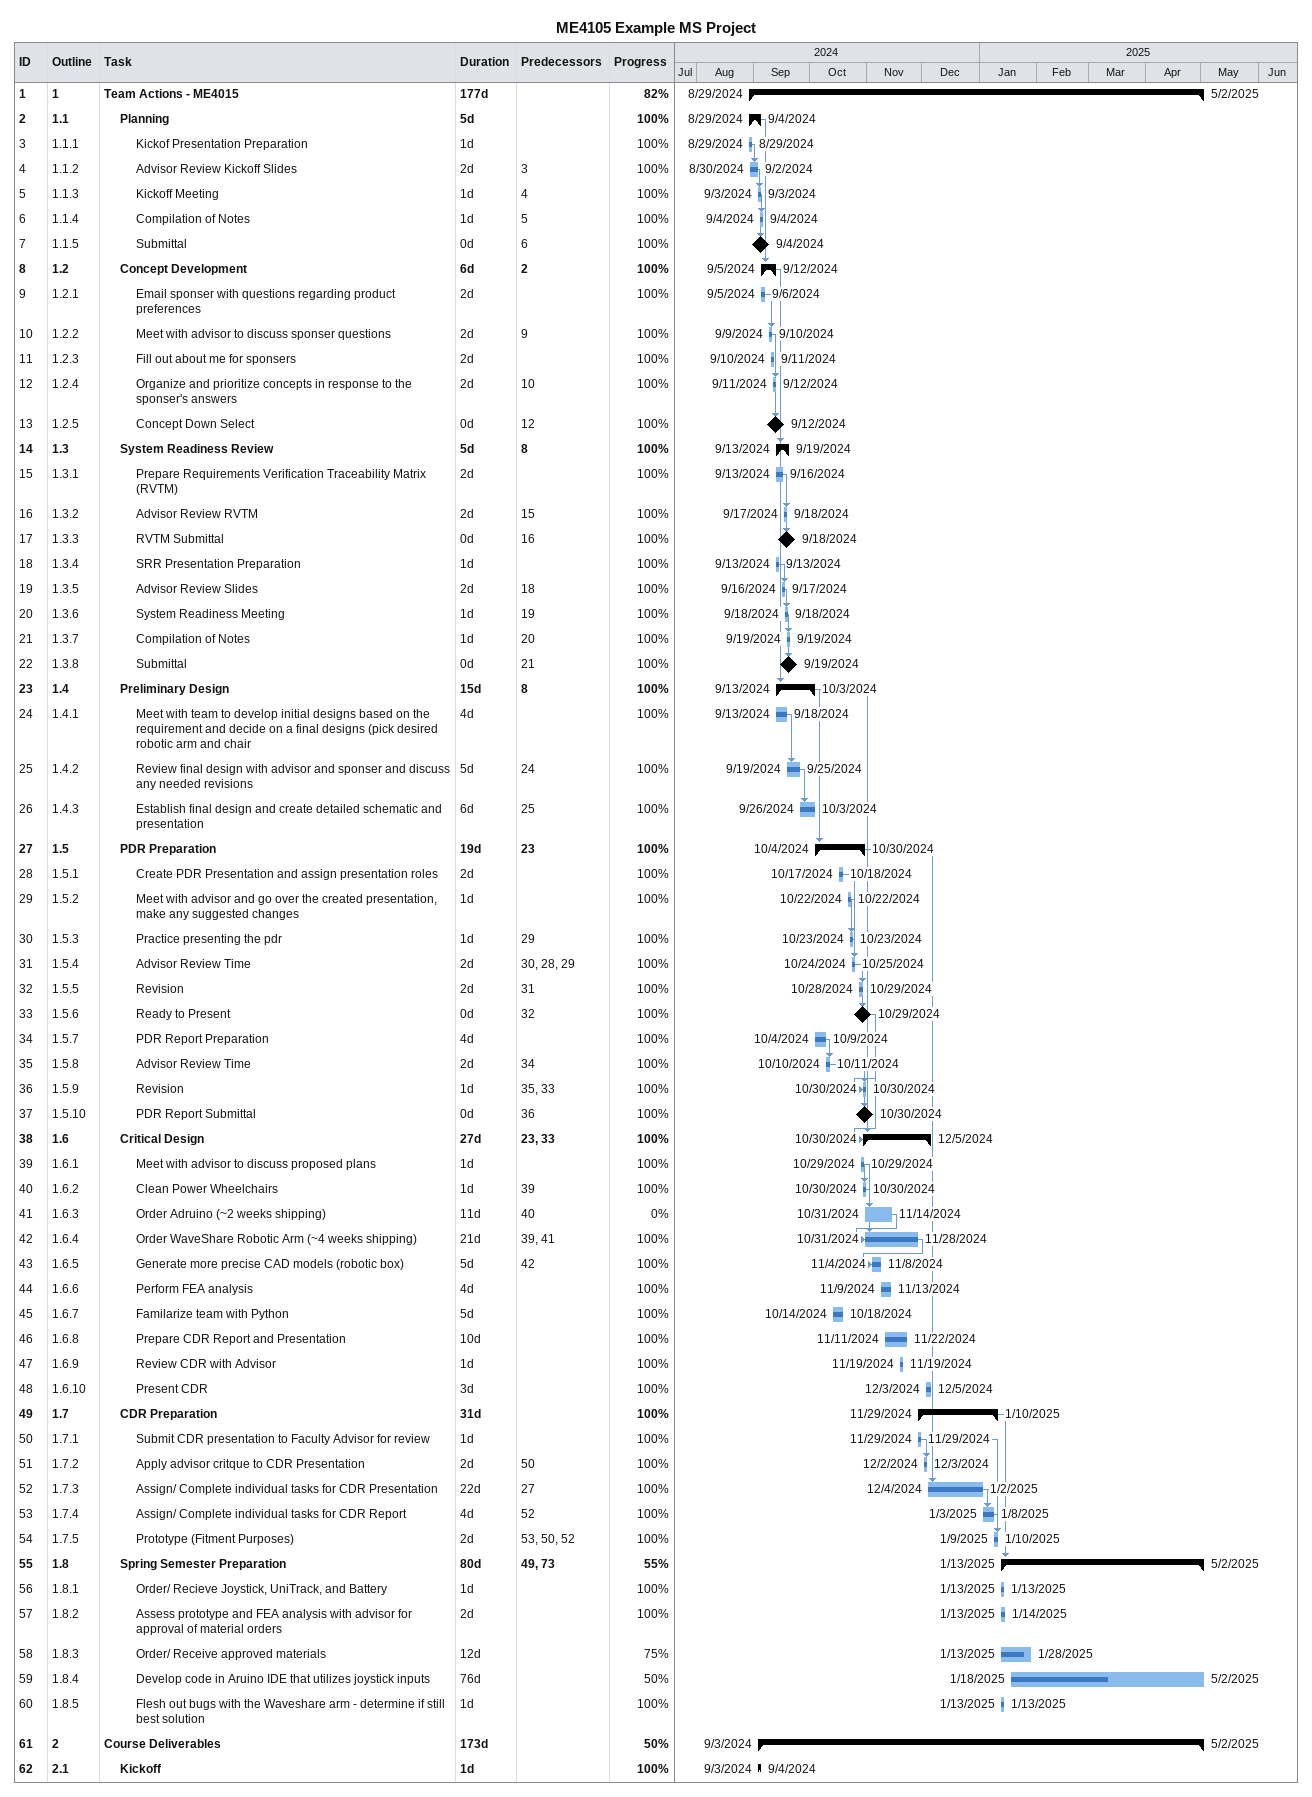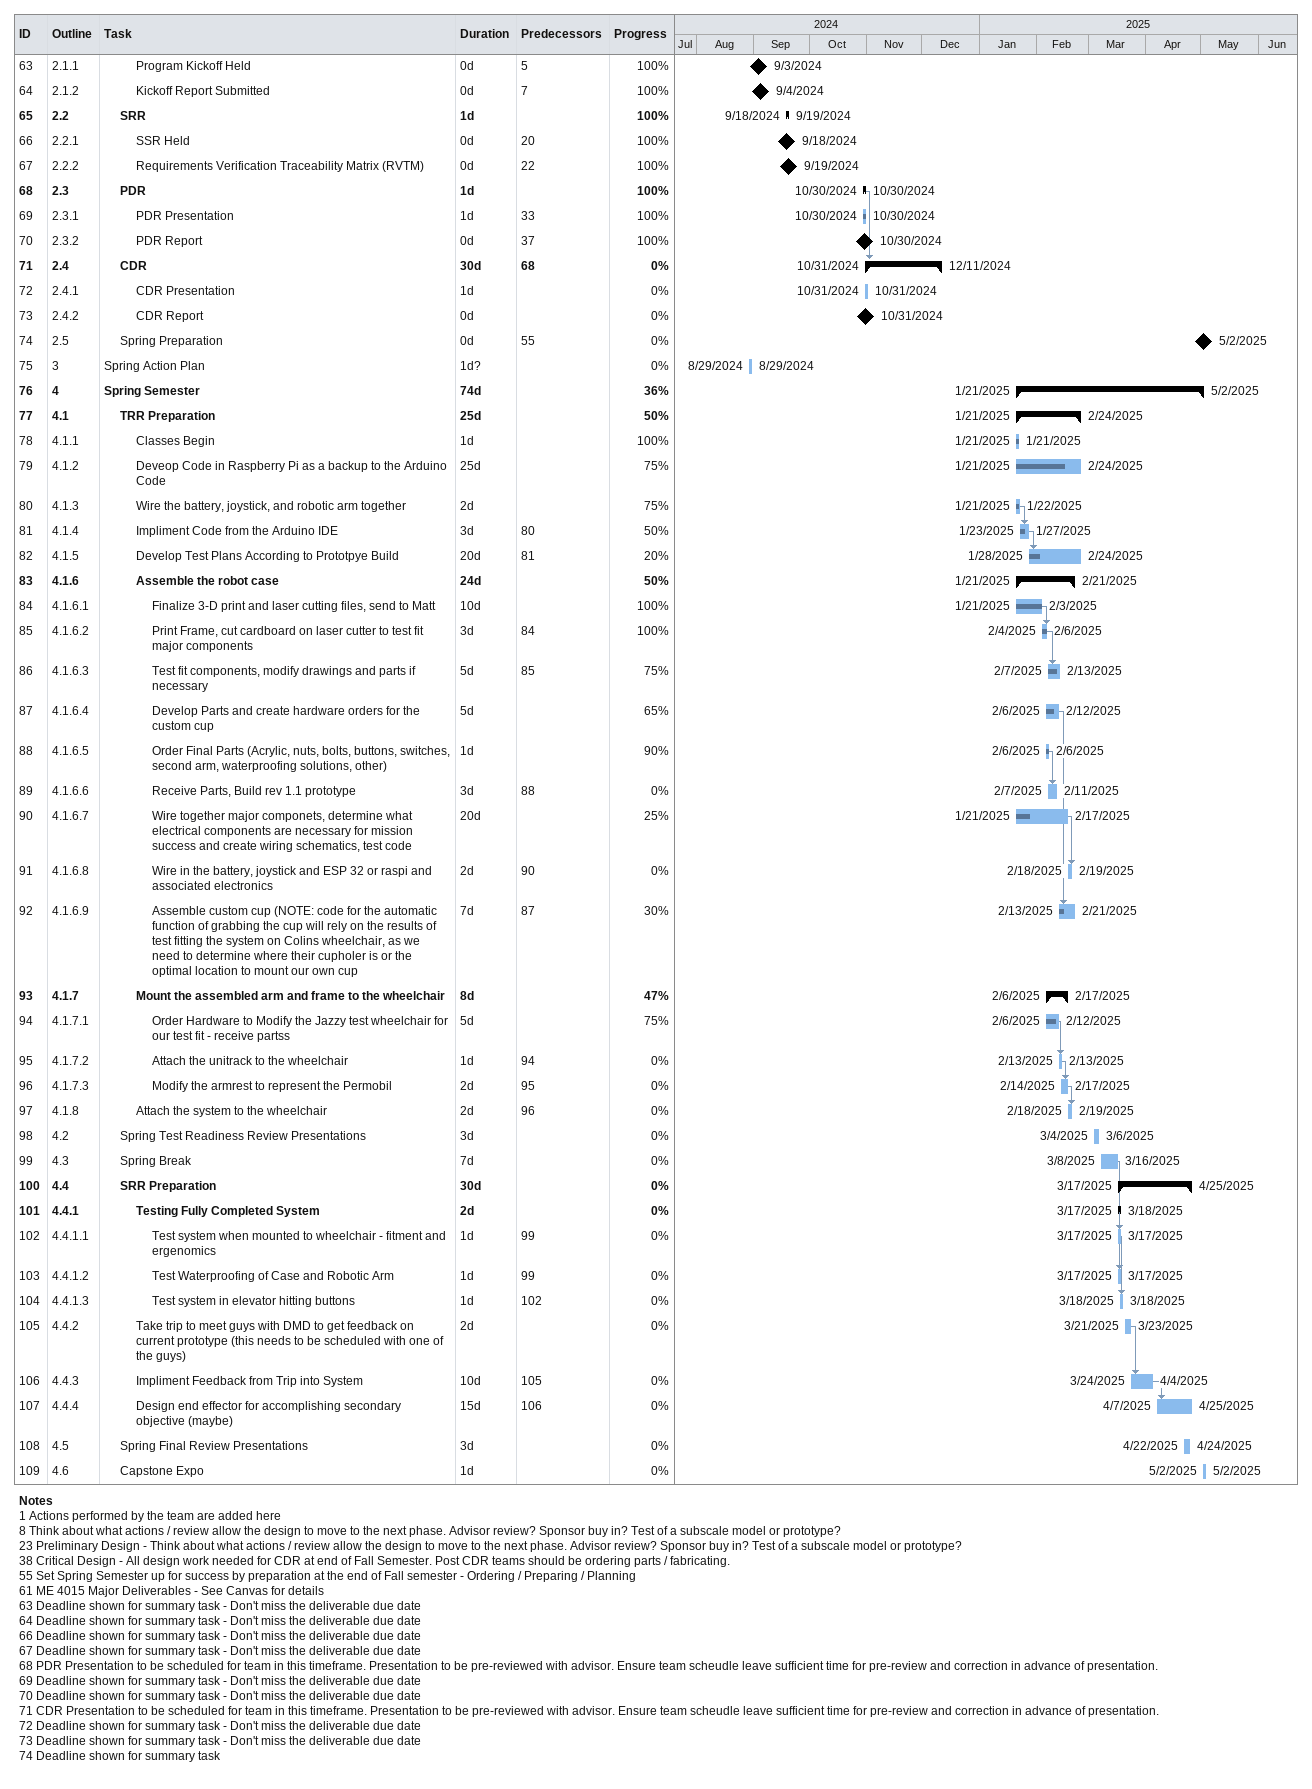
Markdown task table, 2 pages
ME4105 Example MS Project

| ID | WBS | Task | Duration | Start | Finish | Predecessors | % complete |
|---|---|---|---|---|---|---|---|
| 1 | 1 | **Team Actions - ME4015** | 177d | 2024-08-29 | 2025-05-02 |  | 82 |
| 2 | 1.1 | **Planning** | 5d | 2024-08-29 | 2024-09-04 |  | 100 |
| 3 | 1.1.1 | Kickof Presentation Preparation | 1d | 2024-08-29 | 2024-08-29 |  | 100 |
| 4 | 1.1.2 | Advisor Review Kickoff Slides | 2d | 2024-08-30 | 2024-09-02 | 3 | 100 |
| 5 | 1.1.3 | Kickoff Meeting | 1d | 2024-09-03 | 2024-09-03 | 4 | 100 |
| 6 | 1.1.4 | Compilation of Notes | 1d | 2024-09-04 | 2024-09-04 | 5 | 100 |
| 7 | 1.1.5 | Submittal | 0d | 2024-09-04 | 2024-09-04 | 6 | 100 |
| 8 | 1.2 | **Concept Development** | 6d | 2024-09-05 | 2024-09-12 | 2 | 100 |
| 9 | 1.2.1 | Email sponser with questions regarding product preferences | 2d | 2024-09-05 | 2024-09-06 |  | 100 |
| 10 | 1.2.2 | Meet with advisor to discuss sponser questions | 2d | 2024-09-09 | 2024-09-10 | 9 | 100 |
| 11 | 1.2.3 | Fill out about me for sponsers | 2d | 2024-09-10 | 2024-09-11 |  | 100 |
| 12 | 1.2.4 | Organize and prioritize concepts in response to the sponser's answers | 2d | 2024-09-11 | 2024-09-12 | 10 | 100 |
| 13 | 1.2.5 | Concept Down Select | 0d | 2024-09-12 | 2024-09-12 | 12 | 100 |
| 14 | 1.3 | **System Readiness Review** | 5d | 2024-09-13 | 2024-09-19 | 8 | 100 |
| 15 | 1.3.1 | Prepare Requirements Verification Traceability Matrix (RVTM) | 2d | 2024-09-13 | 2024-09-16 |  | 100 |
| 16 | 1.3.2 | Advisor Review RVTM | 2d | 2024-09-17 | 2024-09-18 | 15 | 100 |
| 17 | 1.3.3 | RVTM Submittal | 0d | 2024-09-18 | 2024-09-18 | 16 | 100 |
| 18 | 1.3.4 | SRR Presentation Preparation | 1d | 2024-09-13 | 2024-09-13 |  | 100 |
| 19 | 1.3.5 | Advisor Review Slides | 2d | 2024-09-16 | 2024-09-17 | 18 | 100 |
| 20 | 1.3.6 | System Readiness Meeting | 1d | 2024-09-18 | 2024-09-18 | 19 | 100 |
| 21 | 1.3.7 | Compilation of Notes | 1d | 2024-09-19 | 2024-09-19 | 20 | 100 |
| 22 | 1.3.8 | Submittal | 0d | 2024-09-19 | 2024-09-19 | 21 | 100 |
| 23 | 1.4 | **Preliminary Design** | 15d | 2024-09-13 | 2024-10-03 | 8 | 100 |
| 24 | 1.4.1 | Meet with team to develop initial designs based on the requirement and decide on a final designs (pick desired robotic arm and chair | 4d | 2024-09-13 | 2024-09-18 |  | 100 |
| 25 | 1.4.2 | Review final design with advisor and sponser and discuss any needed revisions | 5d | 2024-09-19 | 2024-09-25 | 24 | 100 |
| 26 | 1.4.3 | Establish final design and create detailed schematic and presentation | 6d | 2024-09-26 | 2024-10-03 | 25 | 100 |
| 27 | 1.5 | **PDR Preparation** | 19d | 2024-10-04 | 2024-10-30 | 23 | 100 |
| 28 | 1.5.1 | Create PDR Presentation and assign presentation roles | 2d | 2024-10-17 | 2024-10-18 |  | 100 |
| 29 | 1.5.2 | Meet with advisor and go over the created presentation, make any suggested changes | 1d | 2024-10-22 | 2024-10-22 |  | 100 |
| 30 | 1.5.3 | Practice presenting the pdr | 1d | 2024-10-23 | 2024-10-23 | 29 | 100 |
| 31 | 1.5.4 | Advisor Review Time | 2d | 2024-10-24 | 2024-10-25 | 30, 28, 29 | 100 |
| 32 | 1.5.5 | Revision | 2d | 2024-10-28 | 2024-10-29 | 31 | 100 |
| 33 | 1.5.6 | Ready to Present | 0d | 2024-10-29 | 2024-10-29 | 32 | 100 |
| 34 | 1.5.7 | PDR Report Preparation | 4d | 2024-10-04 | 2024-10-09 |  | 100 |
| 35 | 1.5.8 | Advisor Review Time | 2d | 2024-10-10 | 2024-10-11 | 34 | 100 |
| 36 | 1.5.9 | Revision | 1d | 2024-10-30 | 2024-10-30 | 35, 33 | 100 |
| 37 | 1.5.10 | PDR Report Submittal | 0d | 2024-10-30 | 2024-10-30 | 36 | 100 |
| 38 | 1.6 | **Critical Design** | 27d | 2024-10-30 | 2024-12-05 | 23, 33 | 100 |
| 39 | 1.6.1 | Meet with advisor to discuss proposed plans | 1d | 2024-10-29 | 2024-10-29 |  | 100 |
| 40 | 1.6.2 | Clean Power Wheelchairs | 1d | 2024-10-30 | 2024-10-30 | 39 | 100 |
| 41 | 1.6.3 | Order Adruino (~2 weeks shipping) | 11d | 2024-10-31 | 2024-11-14 | 40 | 0 |
| 42 | 1.6.4 | Order WaveShare Robotic Arm (~4 weeks shipping) | 21d | 2024-10-31 | 2024-11-28 | 39, 41 | 100 |
| 43 | 1.6.5 | Generate more precise CAD models (robotic box) | 5d | 2024-11-04 | 2024-11-08 | 42 | 100 |
| 44 | 1.6.6 | Perform FEA analysis | 4d | 2024-11-09 | 2024-11-13 |  | 100 |
| 45 | 1.6.7 | Familarize team with Python | 5d | 2024-10-14 | 2024-10-18 |  | 100 |
| 46 | 1.6.8 | Prepare CDR Report and Presentation | 10d | 2024-11-11 | 2024-11-22 |  | 100 |
| 47 | 1.6.9 | Review CDR with Advisor | 1d | 2024-11-19 | 2024-11-19 |  | 100 |
| 48 | 1.6.10 | Present CDR | 3d | 2024-12-03 | 2024-12-05 |  | 100 |
| 49 | 1.7 | **CDR Preparation** | 31d | 2024-11-29 | 2025-01-10 |  | 100 |
| 50 | 1.7.1 | Submit CDR presentation to Faculty Advisor for review | 1d | 2024-11-29 | 2024-11-29 |  | 100 |
| 51 | 1.7.2 | Apply advisor critque to CDR Presentation | 2d | 2024-12-02 | 2024-12-03 | 50 | 100 |
| 52 | 1.7.3 | Assign/ Complete individual tasks for CDR Presentation | 22d | 2024-12-04 | 2025-01-02 | 27 | 100 |
| 53 | 1.7.4 | Assign/ Complete individual tasks for CDR Report | 4d | 2025-01-03 | 2025-01-08 | 52 | 100 |
| 54 | 1.7.5 | Prototype (Fitment Purposes) | 2d | 2025-01-09 | 2025-01-10 | 53, 50, 52 | 100 |
| 55 | 1.8 | **Spring Semester Preparation** | 80d | 2025-01-13 | 2025-05-02 | 49, 73 | 55 |
| 56 | 1.8.1 | Order/ Recieve Joystick, UniTrack, and Battery | 1d | 2025-01-13 | 2025-01-13 |  | 100 |
| 57 | 1.8.2 | Assess prototype and FEA analysis with advisor for approval of material orders | 2d | 2025-01-13 | 2025-01-14 |  | 100 |
| 58 | 1.8.3 | Order/ Receive approved materials | 12d | 2025-01-13 | 2025-01-28 |  | 75 |
| 59 | 1.8.4 | Develop code in Aruino IDE that utilizes joystick inputs | 76d | 2025-01-18 | 2025-05-02 |  | 50 |
| 60 | 1.8.5 | Flesh out bugs with the Waveshare arm - determine if still best solution | 1d | 2025-01-13 | 2025-01-13 |  | 100 |
| 61 | 2 | **Course Deliverables** | 173d | 2024-09-03 | 2025-05-02 |  | 50 |
| 62 | 2.1 | **Kickoff** | 1d | 2024-09-03 | 2024-09-04 |  | 100 |
| 63 | 2.1.1 | Program Kickoff Held | 0d | 2024-09-03 | 2024-09-03 | 5 | 100 |
| 64 | 2.1.2 | Kickoff Report Submitted | 0d | 2024-09-04 | 2024-09-04 | 7 | 100 |
| 65 | 2.2 | **SRR** | 1d | 2024-09-18 | 2024-09-19 |  | 100 |
| 66 | 2.2.1 | SSR Held | 0d | 2024-09-18 | 2024-09-18 | 20 | 100 |
| 67 | 2.2.2 | Requirements Verification Traceability Matrix (RVTM) | 0d | 2024-09-19 | 2024-09-19 | 22 | 100 |
| 68 | 2.3 | **PDR** | 1d | 2024-10-30 | 2024-10-30 |  | 100 |
| 69 | 2.3.1 | PDR Presentation | 1d | 2024-10-30 | 2024-10-30 | 33 | 100 |
| 70 | 2.3.2 | PDR Report | 0d | 2024-10-30 | 2024-10-30 | 37 | 100 |
| 71 | 2.4 | **CDR** | 30d | 2024-10-31 | 2024-12-11 | 68 | 0 |
| 72 | 2.4.1 | CDR Presentation | 1d | 2024-10-31 | 2024-10-31 |  | 0 |
| 73 | 2.4.2 | CDR Report | 0d | 2024-10-31 | 2024-10-31 |  | 0 |
| 74 | 2.5 | Spring Preparation | 0d | 2025-05-02 | 2025-05-02 | 55 | 0 |
| 75 | 3 | Spring Action Plan | 1d? | 2024-08-29 | 2024-08-29 |  | 0 |
| 76 | 4 | **Spring Semester** | 74d | 2025-01-21 | 2025-05-02 |  | 36 |
| 77 | 4.1 | **TRR Preparation** | 25d | 2025-01-21 | 2025-02-24 |  | 50 |
| 78 | 4.1.1 | Classes Begin | 1d | 2025-01-21 | 2025-01-21 |  | 100 |
| 79 | 4.1.2 | Deveop Code in Raspberry Pi as a backup to the Arduino Code | 25d | 2025-01-21 | 2025-02-24 |  | 75 |
| 80 | 4.1.3 | Wire the battery, joystick, and robotic arm together | 2d | 2025-01-21 | 2025-01-22 |  | 75 |
| 81 | 4.1.4 | Impliment Code from the Arduino IDE | 3d | 2025-01-23 | 2025-01-27 | 80 | 50 |
| 82 | 4.1.5 | Develop Test Plans According to Prototpye Build | 20d | 2025-01-28 | 2025-02-24 | 81 | 20 |
| 83 | 4.1.6 | **Assemble the robot case** | 24d | 2025-01-21 | 2025-02-21 |  | 50 |
| 84 | 4.1.6.1 | Finalize 3-D print and laser cutting files, send to Matt | 10d | 2025-01-21 | 2025-02-03 |  | 100 |
| 85 | 4.1.6.2 | Print Frame, cut cardboard on laser cutter to test fit major components | 3d | 2025-02-04 | 2025-02-06 | 84 | 100 |
| 86 | 4.1.6.3 | Test fit components, modify drawings and parts if necessary | 5d | 2025-02-07 | 2025-02-13 | 85 | 75 |
| 87 | 4.1.6.4 | Develop Parts and create hardware orders for the custom cup | 5d | 2025-02-06 | 2025-02-12 |  | 65 |
| 88 | 4.1.6.5 | Order Final Parts (Acrylic, nuts, bolts, buttons, switches, second arm, waterproofing solutions, other) | 1d | 2025-02-06 | 2025-02-06 |  | 90 |
| 89 | 4.1.6.6 | Receive Parts, Build rev 1.1 prototype | 3d | 2025-02-07 | 2025-02-11 | 88 | 0 |
| 90 | 4.1.6.7 | Wire together major componets, determine what electrical components are necessary for mission success and create wiring schematics, test code | 20d | 2025-01-21 | 2025-02-17 |  | 25 |
| 91 | 4.1.6.8 | Wire in the battery, joystick and ESP 32 or raspi and associated electronics | 2d | 2025-02-18 | 2025-02-19 | 90 | 0 |
| 92 | 4.1.6.9 | Assemble custom cup (NOTE: code for the automatic function of grabbing the cup will rely on the results of test fitting the system on Colins wheelchair, as we need to determine where their cupholer is or the optimal location to mount our own cup | 7d | 2025-02-13 | 2025-02-21 | 87 | 30 |
| 93 | 4.1.7 | **Mount the assembled arm and frame to the wheelchair** | 8d | 2025-02-06 | 2025-02-17 |  | 47 |
| 94 | 4.1.7.1 | Order Hardware to Modify the Jazzy test wheelchair for our test fit - receive partss | 5d | 2025-02-06 | 2025-02-12 |  | 75 |
| 95 | 4.1.7.2 | Attach the unitrack to the wheelchair | 1d | 2025-02-13 | 2025-02-13 | 94 | 0 |
| 96 | 4.1.7.3 | Modify the armrest to represent the Permobil | 2d | 2025-02-14 | 2025-02-17 | 95 | 0 |
| 97 | 4.1.8 | Attach the system to the wheelchair | 2d | 2025-02-18 | 2025-02-19 | 96 | 0 |
| 98 | 4.2 | Spring Test Readiness Review Presentations | 3d | 2025-03-04 | 2025-03-06 |  | 0 |
| 99 | 4.3 | Spring Break | 7d | 2025-03-08 | 2025-03-16 |  | 0 |
| 100 | 4.4 | **SRR Preparation** | 30d | 2025-03-17 | 2025-04-25 |  | 0 |
| 101 | 4.4.1 | **Testing Fully Completed System** | 2d | 2025-03-17 | 2025-03-18 |  | 0 |
| 102 | 4.4.1.1 | Test system when mounted to wheelchair - fitment and ergenomics | 1d | 2025-03-17 | 2025-03-17 | 99 | 0 |
| 103 | 4.4.1.2 | Test Waterproofing of Case and Robotic Arm | 1d | 2025-03-17 | 2025-03-17 | 99 | 0 |
| 104 | 4.4.1.3 | Test system in elevator hitting buttons | 1d | 2025-03-18 | 2025-03-18 | 102 | 0 |
| 105 | 4.4.2 | Take trip to meet guys with DMD to get feedback on current prototype (this needs to be scheduled with one of the guys) | 2d | 2025-03-21 | 2025-03-23 |  | 0 |
| 106 | 4.4.3 | Impliment Feedback from Trip into System | 10d | 2025-03-24 | 2025-04-04 | 105 | 0 |
| 107 | 4.4.4 | Design end effector for accomplishing secondary objective (maybe) | 15d | 2025-04-07 | 2025-04-25 | 106 | 0 |
| 108 | 4.5 | Spring Final Review Presentations | 3d | 2025-04-22 | 2025-04-24 |  | 0 |
| 109 | 4.6 | Capstone Expo | 1d | 2025-05-02 | 2025-05-02 |  | 0 |

Notes
- 1: Actions performed by the team are added here
- 8: Think about what actions / review allow the design to move to the next phase. Advisor review? Sponsor buy in? Test of a subscale model or prototype?
- 23: Preliminary Design - Think about what actions / review allow the design to move to the next phase. Advisor review? Sponsor buy in? Test of a subscale model or prototype?
- 38: Critical Design - All design work needed for CDR at end of Fall Semester. Post CDR teams should be ordering parts / fabricating.
- 55: Set Spring Semester up for success by preparation at the end of Fall semester - Ordering / Preparing / Planning
- 61: ME 4015 Major Deliverables - See Canvas for details
- 63: Deadline shown for summary task - Don't miss the deliverable due date
- 64: Deadline shown for summary task - Don't miss the deliverable due date
- 66: Deadline shown for summary task - Don't miss the deliverable due date
- 67: Deadline shown for summary task - Don't miss the deliverable due date
- 68: PDR Presentation to be scheduled for team in this timeframe. Presentation to be pre-reviewed with advisor. Ensure team scheudle leave sufficient time for pre-review and correction in advance of presentation.
- 69: Deadline shown for summary task - Don't miss the deliverable due date
- 70: Deadline shown for summary task - Don't miss the deliverable due date
- 71: CDR Presentation to be scheduled for team in this timeframe. Presentation to be pre-reviewed with advisor. Ensure team scheudle leave sufficient time for pre-review and correction in advance of presentation.
- 72: Deadline shown for summary task - Don't miss the deliverable due date
- 73: Deadline shown for summary task - Don't miss the deliverable due date
- 74: Deadline shown for summary task
